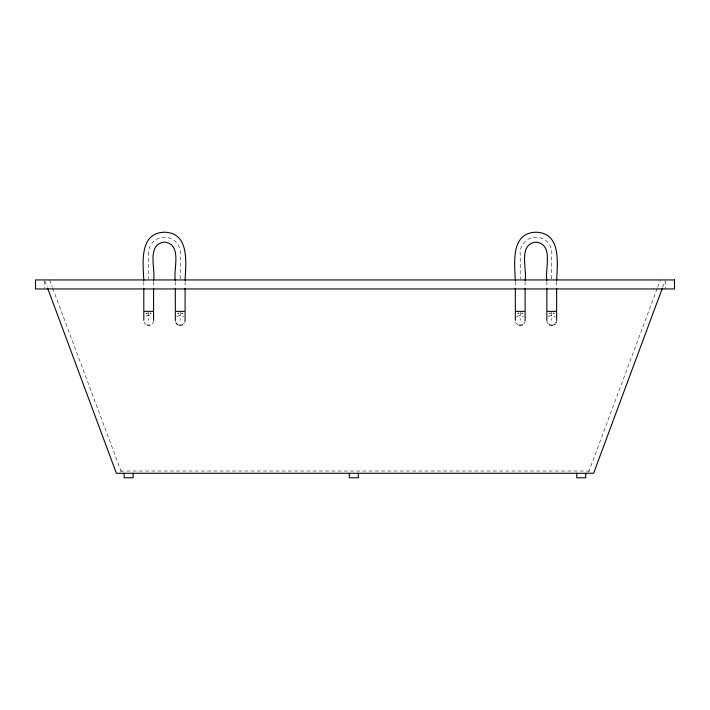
<?xml version="1.0" encoding="UTF-8"?>
<svg xmlns="http://www.w3.org/2000/svg" width="710" height="710" viewBox="0 0 710 710"><rect width="100%" height="100%" fill="white"/><g stroke="black" fill="none" stroke-linecap="round" stroke-linejoin="round"><path stroke-width="0.53" stroke-dasharray="3.55 2.66" d="M662.723 287.222L665.039 280.983M588.563 472.239L657.3 288.216M657.682 287.177L660.389 279.944M120.46 471.023L589.54 471.023M49.611 279.944L52.318 287.177M52.7 288.216L121.437 472.239M44.961 280.983L47.277 287.222M665.421 280.947L665.421 288.952M556.64 281.604L556.64 287.115M551.741 278.87L551.741 255.174A15.904 15.904 0 0 0 535.979 237.158A15.904 15.904 0 0 0 520.217 255.174L520.217 278.87M551.741 312.293L551.741 320.361M546.851 281.621L546.851 287.133M525.116 281.621L525.116 287.133M520.217 312.293L520.217 320.361M515.327 281.604L515.327 287.115M185.106 281.604L185.106 287.115M180.216 278.87L180.216 255.174A15.904 15.904 0 0 0 164.454 237.158A15.904 15.904 0 0 0 148.692 255.174L148.692 278.87M180.216 312.293L180.216 320.361M175.326 281.621L175.326 287.133M153.582 281.621L153.582 287.133M148.692 312.293L148.692 320.361M143.802 281.604L143.802 287.115M44.579 280.947L44.579 287.949M184.449 322.864A4.89 4.89 0 0 1 183.668 323.875M175.485 321.683A4.89 4.89 0 0 1 175.326 320.423M176.754 316.962A4.89 4.89 0 0 1 183.668 316.962M153.582 320.423A4.89 4.89 0 0 1 151.132 324.656M146.242 324.656A4.89 4.89 0 0 1 143.961 321.683M146.242 316.181A4.89 4.89 0 0 1 152.144 316.962M548.289 323.875A4.89 4.89 0 0 1 546.851 320.423M548.289 316.962A4.89 4.89 0 0 1 555.202 316.962M525.116 320.423A4.89 4.89 0 0 1 523.678 323.875M517.776 324.656A4.89 4.89 0 0 1 515.495 321.683M516.765 316.962A4.89 4.89 0 0 1 523.678 316.962M147.423 313.021L146.242 313.367L147.423 313.048M178.947 313.021L177.766 313.367L178.947 313.048M518.957 313.021L517.776 313.367L518.957 313.048M550.481 313.021L549.3 313.367L550.481 313.048M554.191 313.358L553.01 313.048L554.191 313.367M522.666 313.358L521.486 313.048L522.666 313.367M182.656 313.358L181.476 313.048L182.656 313.367M151.132 313.358L149.952 313.048L151.132 313.367"/><path stroke-width="1.06" d="M662.332 288.26L593.622 473.277L116.378 473.277L47.668 288.26M585.741 473.277L585.741 477.777L576.742 477.777L576.742 473.277M556.64 280.503C557.332 263.428 561.539 232.862 535.979 232.223C510.428 232.862 514.635 263.428 515.327 280.503M556.64 288.216L556.64 311.362L546.851 311.362L546.851 288.233M556.64 312.293L556.64 320.334M546.851 280.521C544.614 269.383 554.199 244.213 535.979 242.101C517.767 244.213 527.352 269.383 525.116 280.521M546.851 312.293L546.851 320.334M525.116 288.233L525.116 311.362L515.327 311.362L515.327 288.216M525.116 312.293L525.116 320.423M515.327 312.293L515.327 320.334M358.319 473.277L358.319 477.777L349.311 477.777L349.311 473.277M185.106 280.503C185.798 263.428 190.005 232.862 164.454 232.223C138.894 232.862 143.101 263.428 143.802 280.503M185.106 288.216L185.106 311.362L175.326 311.362L175.326 288.233M185.106 312.293L185.106 319.562M175.326 280.521C173.08 269.383 182.665 244.213 164.454 242.101C146.242 244.213 155.827 269.383 153.582 280.521M175.326 312.293L175.326 320.334M153.582 288.233L153.582 311.362L143.802 311.362L143.802 288.216M153.582 312.293L153.582 320.334M143.802 312.293L143.802 320.334M133.152 473.277L133.152 477.777L124.143 477.777L124.143 473.277M522.666 324.656A4.89 4.89 0 0 1 518.957 325.144M556.471 321.683A4.89 4.89 0 0 1 555.983 322.864M555.202 323.875A4.89 4.89 0 0 1 554.191 324.656M553.01 325.144A4.89 4.89 0 0 1 549.3 324.656M149.952 325.144A4.89 4.89 0 0 1 147.423 325.144M182.656 324.656A4.89 4.89 0 0 1 178.947 325.144M177.766 324.656A4.89 4.89 0 0 1 175.982 322.864M185.106 320.423A4.89 4.89 0 0 1 184.937 321.683M674.5 279.944L35.5 279.944L35.5 288.952L674.5 288.952L674.5 279.944"/></g></svg>
